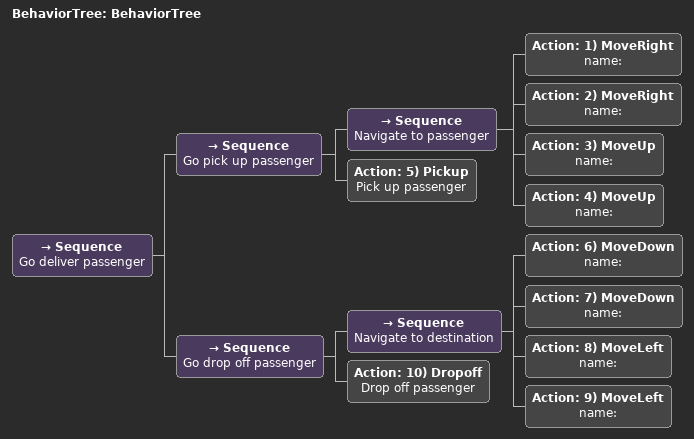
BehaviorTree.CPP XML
<root main_tree_to_execute="BehaviorTree">
    <BehaviorTree ID="BehaviorTree">
        <Sequence name="Go deliver passenger">
            <Sequence name="Go pick up passenger">
                <Sequence name="Navigate to passenger">

                    <Action ID="1) MoveRight" name="" />
                    <Action ID="2) MoveRight" name="" />
                    <Action ID="3) MoveUp" name="" />
                    <Action ID="4) MoveUp" name="" />
                </Sequence>
                <Action ID="5) Pickup" name="Pick up passenger" />

            </Sequence>
            <Sequence name="Go drop off passenger">
                <Sequence name="Navigate to destination">

                    <Action ID="6) MoveDown" name="" />
                    <Action ID="7) MoveDown" name="" />
                    <Action ID="8) MoveLeft" name="" />
                    <Action ID="9) MoveLeft" name="" />
                </Sequence>
                <Action ID="10) Dropoff" name="Drop off passenger" />

            </Sequence>
        </Sequence>
    </BehaviorTree>
</root>
